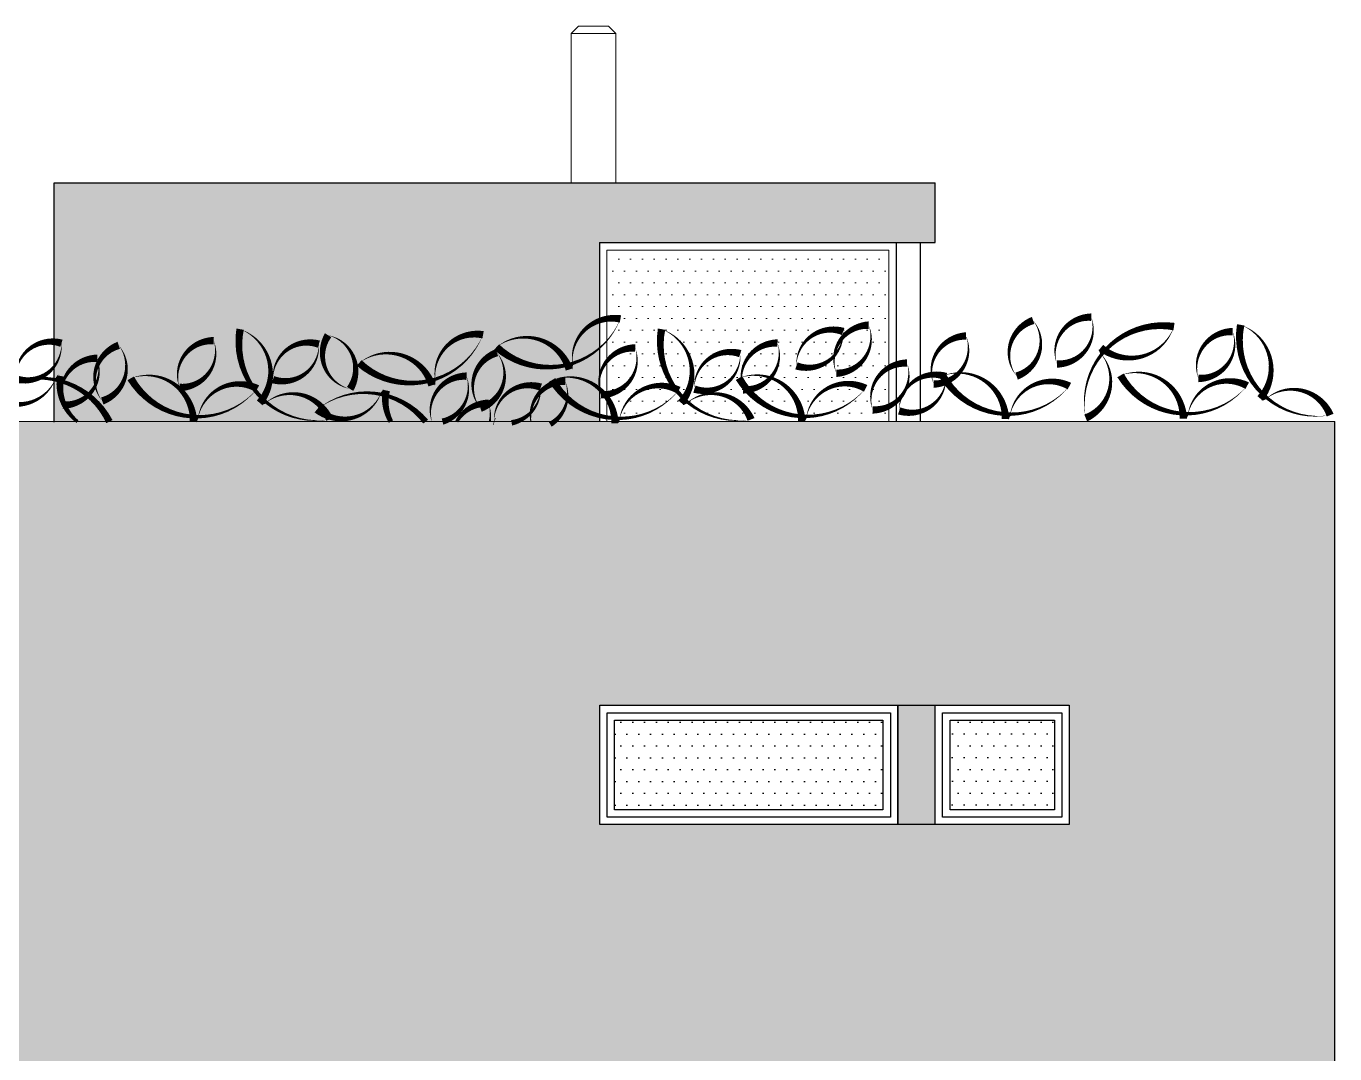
# Model space of a CAD drawing. Header units: metres. Extents: x -442 to 316, y -503 to 125.
# Drawn here: x 212.13 to 220.9, y -74.94 to -68.05 of the extents above; entities that cross this region are included whole.
import ezdxf

# ---------------------------------------------------------------- set-up
doc = ezdxf.new("R2010")
doc.units = ezdxf.units.M
for name, color, linetype in [('SRAFA', 251, 'Continuous'), ('SRAFY', 3, 'Continuous'), ('zariz.predmety', 203, 'Continuous'), ('ZDIVO', 1, 'Continuous')]:
    doc.layers.add(name, color=color, linetype=linetype)

msp = doc.modelspace()

# ---------------------------------------------------------------- hatches: boundary and pattern name
at = {"layer": 'SRAFY', "linetype": 'Continuous', "lineweight": 0}
for points in [[(212.311929, -69.104917), (212.311929, -70.707328), (215.969876, -70.707328), (215.969876, -69.504917), (218.219876, -69.504917), (218.219876, -69.104917)], [(217.969876, -72.604917), (218.219876, -72.604917), (218.219876, -73.404917), (217.969876, -73.404917)]]:
    msp.add_hatch(color=252, dxfattribs=at).paths.add_polyline_path(points)
h = msp.add_hatch(dxfattribs=at)
h.set_pattern_fill('DOTS', color=256, scale=0.05, style=0)
h.set_pattern_definition([(0, (0, 217.641926), (0.0396875, 0.079375), [0, -0.079375])])
h.paths.add_polyline_path([(217.909876, -69.554917), (216.019876, -69.554917), (216.019876, -70.704917), (217.909876, -70.704917)])
at = {"layer": 'SRAFY', "linetype": 'Continuous'}
h = msp.add_hatch(dxfattribs=at)
h.set_pattern_fill('DOTS', color=256, scale=0.05, style=0)
h.set_pattern_definition([(0, (282.947615, 93.17457), (0.0396875, 0.079375), [0, -0.079375])])
h.paths.add_polyline_path([(216.071599, -72.704917), (217.869876, -72.704917), (217.869876, -73.304917), (216.071599, -73.304917)])
h = msp.add_hatch(dxfattribs=at)
h.set_pattern_fill('DOTS', color=256, scale=0.05, style=0)
h.set_pattern_definition([(0, (284.097615, 93.176105), (0.0396875, 0.079375), [0, -0.079375])])
h.paths.add_polyline_path([(218.319876, -72.704917), (219.019876, -72.704917), (219.019876, -73.304917), (218.319876, -73.304917)])
at = {"layer": 'ZDIVO', "linetype": 'Continuous', "lineweight": 0}
h = msp.add_hatch(color=35, dxfattribs=at)
h.paths.add_polyline_path([(210.589876, -70.704917), (220.899876, -70.704917), (220.899876, -75.504917), (210.589876, -75.504917)])
h.paths.add_polyline_path([(215.971599, -72.604917), (219.119876, -72.604917), (219.119876, -73.404917), (215.971599, -73.404917)], flags=16)

# ---------------------------------------------------------------- linework, layer by layer
for p, q in [((220.899876, -71.704917), (220.899876, -70.704917)), ((220.899876, -74.804917), (220.899876, -71.704917)), ((215.971599, -72.604917), (216.769876, -72.604917)), ((215.971599, -73.404917), (215.971599, -72.604917)), ((216.769876, -72.604917), (219.119876, -72.604917)), ((217.969876, -73.40338), (217.969876, -72.604917)), ((218.219876, -73.404917), (218.219876, -72.604917)), ((219.119876, -72.604917), (219.119876, -73.404917)), ((216.769876, -73.404917), (215.971599, -73.404917)), ((219.119876, -73.404917), (216.769876, -73.404917)), ((220.899876, -75.204917), (220.899876, -74.804917))]:
    msp.add_line(p, q)
at = {"layer": 'SRAFA', "linetype": 'Continuous', "lineweight": 0, "ltscale": 20}
for p, q in [((215.829876, -68.054917), (215.779876, -68.104917)), ((215.829876, -68.054917), (216.029876, -68.054917)), ((216.079876, -68.104917), (216.029876, -68.054917)), ((215.779876, -68.104917), (215.779876, -69.104917)), ((215.779876, -68.104917), (216.079876, -68.104917)), ((215.829876, -68.104917), (215.87537, -68.104917)), ((215.984381, -68.104917), (216.029876, -68.104917)), ((216.079876, -68.104917), (216.079876, -69.104917))]:
    msp.add_line(p, q, dxfattribs=at)
at = {"layer": 'SRAFY', "linetype": 'Continuous'}
for p, q in [((212.311929, -69.104917), (218.219876, -69.104917)), ((212.311929, -69.107328), (212.311929, -70.707328)), ((218.219876, -69.504917), (218.219876, -69.104917)), ((215.969876, -69.504917), (215.969876, -70.704917)), ((215.969876, -69.504917), (218.219876, -69.504917)), ((217.959876, -69.504917), (217.959876, -70.704917)), ((218.119876, -69.504917), (218.119876, -70.704917))]:
    msp.add_line(p, q, dxfattribs=at)
at = {"layer": 'SRAFY', "linetype": 'Continuous', "lineweight": 0}
msp.add_line((220.899876, -70.704917), (210.589876, -70.704917), dxfattribs=at)
at = {"layer": 'SRAFY', "linetype": 'Continuous', "lineweight": 0, "ltscale": 20}
msp.add_lwpolyline([(216.019876, -69.554917), (217.909876, -69.554917), (217.909876, -70.704917), (216.019876, -70.704917)], close=True, dxfattribs=at)
at = {"layer": 'SRAFY', "linetype": 'Continuous'}
for points in [[(215.971599, -72.604917), (217.969876, -72.604917), (217.969876, -73.404917), (215.971599, -73.404917)], [(218.219876, -72.604917), (219.119876, -72.604917), (219.119876, -73.404917), (218.219876, -73.404917)], [(216.021599, -72.654917), (217.919876, -72.654917), (217.919876, -73.354917), (216.021599, -73.354917)], [(216.071599, -72.704917), (217.869876, -72.704917), (217.869876, -73.304917), (216.071599, -73.304917)], [(218.269876, -72.654917), (219.069876, -72.654917), (219.069876, -73.354917), (218.269876, -73.354917)], [(218.319876, -72.704917), (219.019876, -72.704917), (219.019876, -73.304917), (218.319876, -73.304917)]]:
    msp.add_lwpolyline(points, close=True, dxfattribs=at)
at = {"layer": 'SRAFY', "color": 252, "linetype": 'Continuous', "lineweight": 0}
msp.add_lwpolyline([(217.969876, -72.604917), (218.219876, -72.604917), (218.219876, -73.404917), (217.969876, -73.404917)], close=True, dxfattribs=at)
at = {"layer": 'zariz.predmety', "color": 253, "linetype": 'Continuous', "ltscale": 0.001}
for points in [[(215.279502, -70.20525, 0, 0, -0.52056705), (215.279502, -70.20525, 0, 0.05, -0.52056705), (215.767864, -70.355081, 0, 0.05, -0.52056705), (215.790965, -70.333401, 0, 0.05, -0.52056705), (216.110337, -70.016306, 0, 0.05, -0.52056705), (215.279502, -70.20525, 0.05, 0.05, 0)], [(218.766777, -70.39943, 0, 0, -0.52056705), (218.766777, -70.39943, 0, 0.05, -0.52056705), (218.877227, -70.026458, 0, 0.05, -0.52056705), (218.766777, -70.39943, 0.05, 0.05, 0)], [(219.03685, -70.318342, 0, 0, -0.52056705), (219.03685, -70.318342, 0, 0.05, -0.52056705), (219.266795, -70.004601, 0, 0.05, -0.52056705), (219.03685, -70.318342, 0.05, 0.05, 0)], [(213.560377, -70.085139, 0, 0, -0.52056705), (213.560377, -70.085139, 0, 0.05, -0.52056705), (213.691701, -70.5788, 0, 0.05, -0.52056705), (213.722322, -70.586928, 0, 0.05, -0.52056705), (214.16039, -70.690095, 0, 0.05, -0.52056705), (213.560377, -70.085139, 0.05, 0.05, 0)], [(214.150283, -70.125879, 0, 0, -0.52056705), (214.150283, -70.125879, 0, 0.05, -0.52056705), (214.297947, -70.485744, 0, 0.05, -0.52056705), (214.150283, -70.125879, 0.05, 0.05, 0)], [(214.358492, -70.311585, 0, 0, -0.52056705), (214.358492, -70.311585, 0, 0.05, -0.52056705), (214.846855, -70.461416, 0, 0.05, -0.52056705), (214.869956, -70.439736, 0, 0.05, -0.52056705), (215.189328, -70.122641, 0, 0.05, -0.52056705), (214.358492, -70.311585, 0.05, 0.05, 0)], [(216.38586, -70.085139, 0, 0, -0.52056705), (216.38586, -70.085139, 0, 0.05, -0.52056705), (216.517184, -70.5788, 0, 0.05, -0.52056705), (216.547805, -70.586928, 0, 0.05, -0.52056705), (216.985874, -70.690095, 0, 0.05, -0.52056705), (216.38586, -70.085139, 0.05, 0.05, 0)], [(217.290079, -70.330979, 0, 0, -0.52056705), (217.290079, -70.330979, 0, 0.05, -0.52056705), (217.603553, -70.10067, 0, 0.05, -0.52056705), (217.290079, -70.330979, 0.05, 0.05, 0)], [(217.557833, -70.380545, 0, 0, -0.52056705), (217.557833, -70.380545, 0, 0.05, -0.52056705), (217.775084, -70.057885, 0, 0.05, -0.52056705), (217.557833, -70.380545, 0.05, 0.05, 0)], [(219.821618, -70.067656, 0, 0, -0.52056705), (219.821618, -70.067656, 0, 0.05, -0.52056705), (219.330939, -70.209716, 0, 0.05, -0.52056705), (219.323481, -70.240508, 0, 0.05, -0.52056705), (219.229894, -70.680722, 0, 0.05, -0.52056705), (219.821618, -70.067656, 0.05, 0.05, 0)], [(219.985496, -70.415349, 0, 0, -0.52056705), (219.985496, -70.415349, 0, 0.05, -0.52056705), (220.21544, -70.101608, 0, 0.05, -0.52056705), (219.985496, -70.415349, 0.05, 0.05, 0)], [(220.268555, -70.056172, 0, 0, -0.52056705), (220.268555, -70.056172, 0, 0.05, -0.52056705), (220.399879, -70.549833, 0, 0.05, -0.52056705), (220.4305, -70.557961, 0, 0.05, -0.52056705), (220.868569, -70.661128, 0, 0.05, -0.52056705), (220.268555, -70.056172, 0.05, 0.05, 0)], [(212.055162, -70.417268, 0, 0, -0.52056705), (212.055162, -70.417268, 0, 0.05, -0.52056705), (212.362876, -70.179319, 0, 0.05, -0.52056705), (212.055162, -70.417268, 0.05, 0.05, 0)], [(212.636383, -70.566273, 0, 0, -0.52056705), (212.636383, -70.566273, 0, 0.05, -0.52056705), (212.746832, -70.193301, 0, 0.05, -0.52056705), (212.636383, -70.566273, 0.05, 0.05, 0)], [(213.153857, -70.475813, 0, 0, -0.52056705), (213.153857, -70.475813, 0, 0.05, -0.52056705), (213.383801, -70.162072, 0, 0.05, -0.52056705), (213.153857, -70.475813, 0.05, 0.05, 0)], [(213.780576, -70.423376, 0, 0, -0.52056705), (213.780576, -70.423376, 0, 0.05, -0.52056705), (214.08829, -70.185427, 0, 0.05, -0.52056705), (213.780576, -70.423376, 0.05, 0.05, 0)], [(215.97934, -70.524735, 0, 0, -0.52056705), (215.97934, -70.524735, 0, 0.05, -0.52056705), (216.209285, -70.210994, 0, 0.05, -0.52056705), (215.97934, -70.524735, 0.05, 0.05, 0)], [(216.933232, -70.491793, 0, 0, -0.52056705), (216.933232, -70.491793, 0, 0.05, -0.52056705), (217.163176, -70.178053, 0, 0.05, -0.52056705), (216.933232, -70.491793, 0.05, 0.05, 0)], [(218.210865, -70.453272, 0, 0, -0.52056705), (218.210865, -70.453272, 0, 0.05, -0.52056705), (218.428116, -70.130612, 0, 0.05, -0.52056705), (218.210865, -70.453272, 0.05, 0.05, 0)], [(212.372355, -70.593931, 0, 0, -0.52056705), (212.372355, -70.593931, 0, 0.05, -0.52056705), (212.602299, -70.280191, 0, 0.05, -0.52056705), (212.372355, -70.593931, 0.05, 0.05, 0)], [(215.171647, -70.615195, 0, 0, -0.52056705), (215.171647, -70.615195, 0, 0.05, -0.52056705), (215.282097, -70.242222, 0, 0.05, -0.52056705), (215.171647, -70.615195, 0.05, 0.05, 0)], [(216.606059, -70.486919, 0, 0, -0.52056705), (216.606059, -70.486919, 0, 0.05, -0.52056705), (216.913774, -70.24897, 0, 0.05, -0.52056705), (216.606059, -70.486919, 0.05, 0.05, 0)], [(217.801653, -70.626085, 0, 0, -0.52056705), (217.801653, -70.626085, 0, 0.05, -0.52056705), (218.031598, -70.312344, 0, 0.05, -0.52056705), (217.801653, -70.626085, 0.05, 0.05, 0)], [(217.979281, -70.632635, 0, 0, -0.52056705), (217.979281, -70.632635, 0, 0.05, -0.52056705), (218.292754, -70.402326, 0, 0.05, -0.52056705), (217.979281, -70.632635, 0.05, 0.05, 0)], [(218.27094, -70.397772, 0, 0, -0.52056705), (218.27094, -70.397772, 0, 0.05, -0.52056705), (218.691861, -70.687207, 0, 0.05, -0.52056705), (218.720402, -70.673456, 0, 0.05, -0.52056705), (219.12019, -70.466775, 0, 0.05, -0.52056705), (218.27094, -70.397772, 0.05, 0.05, 0)], [(219.463272, -70.394748, 0, 0, -0.52056705), (219.463272, -70.394748, 0, 0.05, -0.52056705), (219.884193, -70.684183, 0, 0.05, -0.52056705), (219.912735, -70.670431, 0, 0.05, -0.52056705), (220.312523, -70.463751, 0, 0.05, -0.52056705), (219.463272, -70.394748, 0.05, 0.05, 0)], [(212.827088, -70.414738, 0, 0, -0.52056705), (212.827088, -70.414738, 0, 0.05, -0.52056705), (213.248009, -70.704173, 0, 0.05, -0.52056705), (213.27655, -70.690421, 0, 0.05, -0.52056705), (213.676338, -70.483741, 0, 0.05, -0.52056705), (212.827088, -70.414738, 0.05, 0.05, 0)], [(215.652571, -70.425677, 0, 0, -0.52056705), (215.652571, -70.425677, 0, 0.05, -0.52056705), (216.073492, -70.715112, 0, 0.05, -0.52056705), (216.102033, -70.70136, 0, 0.05, -0.52056705), (216.501821, -70.49468, 0, 0.05, -0.52056705), (215.652571, -70.425677, 0.05, 0.05, 0)], [(216.905099, -70.412705, 0, 0, -0.52056705), (216.905099, -70.412705, 0, 0.05, -0.52056705), (217.32602, -70.70214, 0, 0.05, -0.52056705), (217.354562, -70.688389, 0, 0.05, -0.52056705), (217.75435, -70.481708, 0, 0.05, -0.52056705), (216.905099, -70.412705, 0.05, 0.05, 0)]]:
    msp.add_lwpolyline(points, format="xyseb", close=True, dxfattribs=at)
for points in [[(212.470229, -70.704917, 0.02136, 0.05, -0.28206357), (212.358075, -70.398957, 0, 0.05, -0.52056705), (212.327317, -70.406549, 0, 0.05, -0.52056705), (211.893588, -70.526658, 0, 0.046544, -0.47910782), (212.684368, -70.704917, 0, 0.046544, -0.47910782)], [(214.848628, -70.713611, 0, 0, 0), (214.848628, -70.713611, 0, 0.05, -0.52056705), (215.078573, -70.39987, 0, 0.042345, -0.43045676), (214.917619, -70.704917, 0, 0.042345, -0.43045676)], [(215.266019, -70.704917, 0.049631, 0.05, -0.00354085), (215.262826, -70.703862, 0, 0, 0), (215.262826, -70.703862, 0, 0.05, -0.52056705), (215.576299, -70.473553, 0, 0.036878, -0.36956833), (215.380869, -70.712656, 0, 0.036878, -0.36956833)], [(215.509526, -70.704917, 0.00588, 0.05, -0.45080712), (215.740242, -70.434024, 0, 0.036513, -0.36559121), (215.639938, -70.723407, 0, 0.036513, -0.36559121)], [(214.571045, -70.704917, 0.032005, 0.05, -0.17448269), (214.540113, -70.496006, 0, 0.05, -0.52056705), (214.509355, -70.503599, 0, 0.05, -0.52056705), (214.075625, -70.623708, 0, 0.040774, -0.4126935), (214.804709, -70.704917, 0, 0, 0)], [(215.012822, -70.704917, 0.021603, 0.05, -0.27954756), (215.226084, -70.581799, 0, 0.01369, -0.13217656), (215.234052, -70.704917, 0, 0.01369, -0.13217656)]]:
    msp.add_lwpolyline(points, format="xyseb", dxfattribs=at)

doc.saveas('drawing.dxf')
